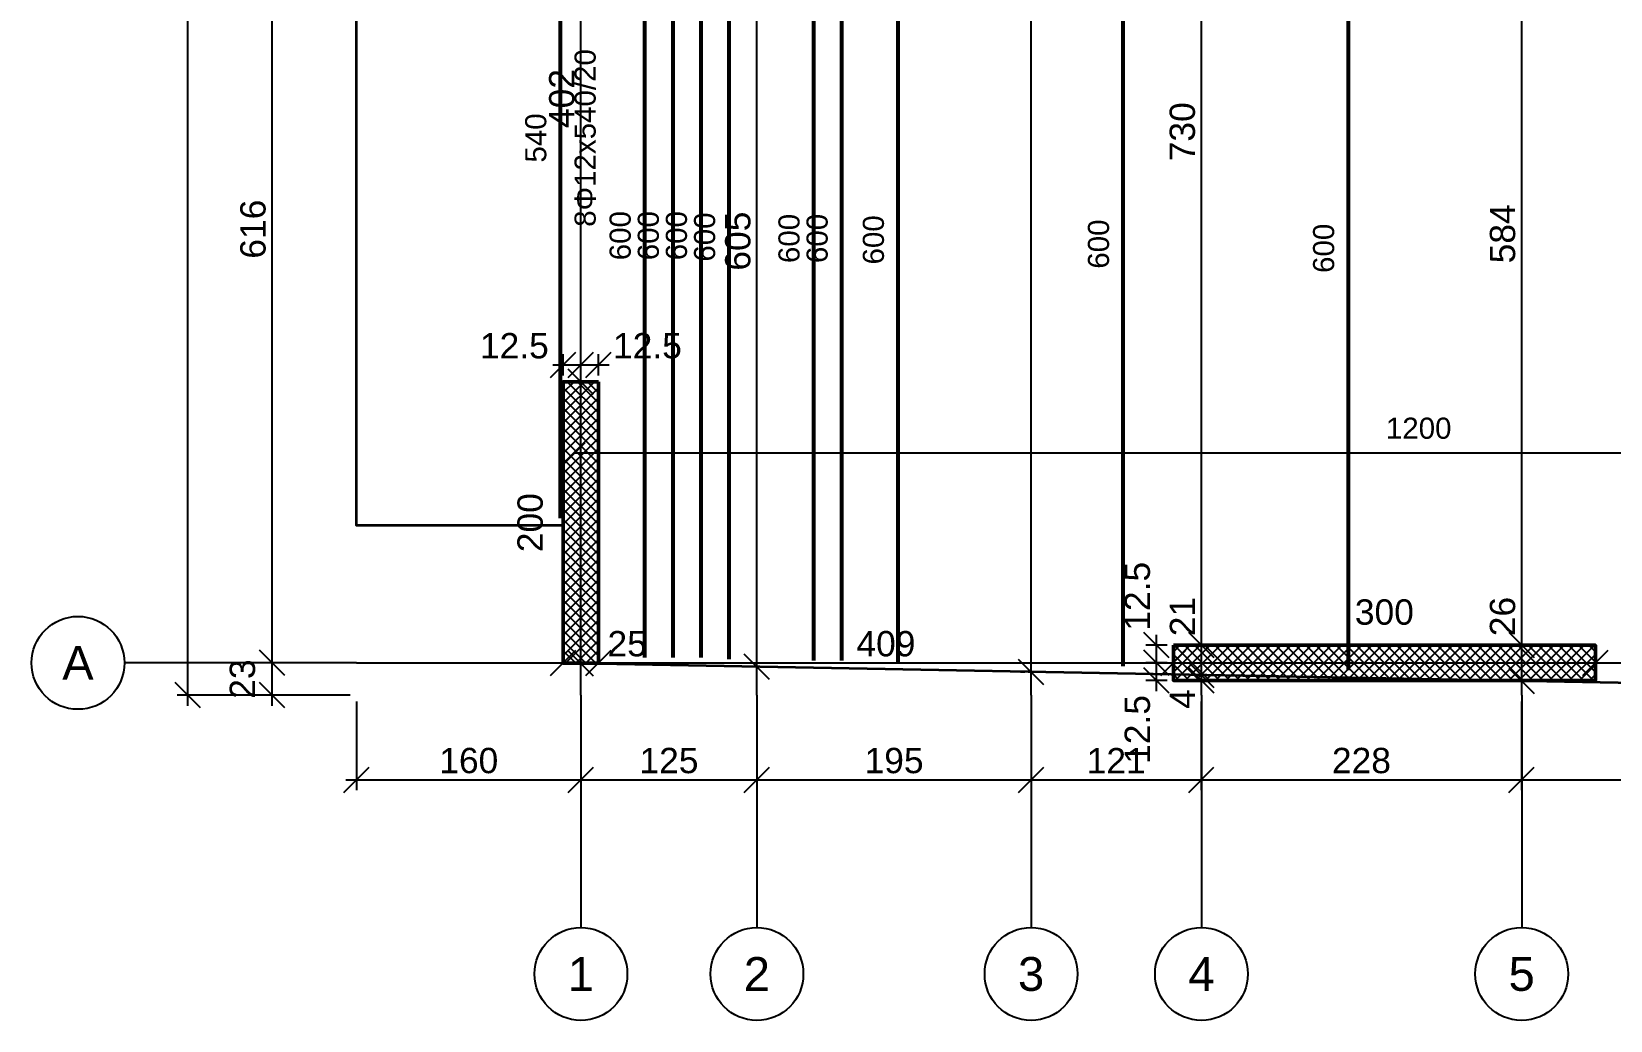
# Model space of a CAD drawing. Header units: millimetres. Extents: x -231 to 4719, y -2977 to 4533.
# Drawn here: x 2688 to 3810, y -254 to 449 of the extents above; entities that cross this region are included whole.
import ezdxf
from ezdxf.enums import TextEntityAlignment as Align

# ---------------------------------------------------------------- set-up
doc = ezdxf.new("R2010")
doc.units = ezdxf.units.MM
for name, color, linetype in [('FW_AXIS', 7, 'Continuous'), ('FW_DIM', 7, 'Continuous'), ('FW_WALL_HATCH', 8, 'Continuous'), ('REB_BOT_MESH_Y', 5, 'Continuous'), ('REB_BOT_MESH_Y_RANGE', 5, 'Continuous'), ('REB_BOT_MESH_Y_TEXT', 5, 'Continuous')]:
    doc.layers.add(name, color=color, linetype=linetype)
doc.layers.add('SLAB', color=3, linetype='Continuous', lineweight=35)
doc.layers.add('WALL', color=1, linetype='Continuous', lineweight=50)
doc.styles.add('REBAR_TXT', font='arial.ttf')
doc.styles.get("Standard").update_dxf_attribs({"font": 'arial.ttf'})
doc.dimstyles.new('FW_DIM', dxfattribs={"dimtxt": 18, "dimasz": 9, "dimexe": 7.5, "dimexo": 4.5, "dimgap": 4.5, "dimtad": 1, "dimdec": 0, "dimtxsty": 'Standard', "dimtsz": 9, "dimcen": 2.5, "dimdle": 7.5, "dimclrd": 256, "dimclre": 256, "dimclrt": 7, "dimazin": 3, "dimtfac": 1, "dimtmove": 2, "dimatfit": 3})
doc.dimstyles.new('REBAR M-200', dxfattribs={"dimtxt": 15, "dimasz": 15, "dimexe": 25, "dimexo": 12.5, "dimgap": 10, "dimtad": 1, "dimdec": 0, "dimtxsty": 'Standard', "dimblk": 'NONE', "dimcen": 50, "dimse1": 1, "dimse2": 1, "dimclrd": 6, "dimclre": 6, "dimclrt": 7, "dimazin": 3, "dimtfac": 1, "dimtmove": 2, "dimatfit": 3, "dimldrblk": 'NONE', "dimlwd": 53})
doc.dimstyles.new('REBAR RANGE', dxfattribs={"dimtxt": 15, "dimasz": 2.5, "dimexe": 0, "dimexo": 0, "dimgap": 10, "dimtad": 1, "dimdec": 0, "dimtxsty": 'Standard', "dimtsz": 7.5, "dimcen": 2.5, "dimse1": 1, "dimse2": 1, "dimclrd": 6, "dimclre": 6, "dimclrt": 7, "dimazin": 3, "dimtfac": 1, "dimtmove": 2, "dimatfit": 3, "dimlwd": 25})

# ---------------------------------------------------------------- blocks, each defined once
blk = doc.blocks.new('*D424')
at = {"color": 6, "lineweight": 53}
blk.add_line((3624, -5), (3624, 594.5), dxfattribs=at)
at = {"layer": 'Defpoints'}
for p in [(3624, 594.5), (3624, -5), (3624, -5)]:
    blk.add_point(p, dxfattribs=at)
at = {"layer": 'REB_BOT_MESH_Y', "color": 7, "insert": (3606.5, 294.8), "char_height": 15, "attachment_point": 5, "rotation": 90}
blk.add_mtext('600', dxfattribs=at)
blk = doc.blocks.new('_NONE')
blk = doc.blocks.new('*D432')
at = {"color": 6, "lineweight": 53}
blk.add_line((3064, 103), (3064, 643.5), dxfattribs=at)
at = {"layer": 'Defpoints'}
for p in [(3064, 643.5), (3064, 103), (3064, 103)]:
    blk.add_point(p, dxfattribs=at)
at = {"layer": 'REB_BOT_MESH_Y', "color": 7, "insert": (3046.5, 373.2), "char_height": 15, "attachment_point": 5, "rotation": 90}
blk.add_mtext('540', dxfattribs=at)
blk = doc.blocks.new('*D436')
at = {"color": 6, "lineweight": 53}
blk.add_line((3464, -2), (3464, 597.5), dxfattribs=at)
at = {"layer": 'Defpoints'}
for p in [(3464, 597.5), (3464, -2), (3464, -2)]:
    blk.add_point(p, dxfattribs=at)
at = {"layer": 'REB_BOT_MESH_Y', "color": 7, "insert": (3446.5, 297.8), "char_height": 15, "attachment_point": 5, "rotation": 90}
blk.add_mtext('600', dxfattribs=at)
blk = doc.blocks.new('*D450')
at = {"color": 6, "lineweight": 53}
blk.add_line((3304, 1), (3304, 600.5), dxfattribs=at)
at = {"layer": 'Defpoints'}
for p in [(3304, 600.5), (3304, 1), (3304, 1)]:
    blk.add_point(p, dxfattribs=at)
at = {"layer": 'REB_BOT_MESH_Y', "color": 7, "insert": (3286.5, 300.8), "char_height": 15, "attachment_point": 5, "rotation": 90}
blk.add_mtext('600', dxfattribs=at)
blk = doc.blocks.new('*D457')
at = {"color": 6, "lineweight": 53}
blk.add_line((3124, 4), (3124, 603.5), dxfattribs=at)
at = {"layer": 'Defpoints'}
for p in [(3124, 603.5), (3124, 4), (3124, 4)]:
    blk.add_point(p, dxfattribs=at)
at = {"layer": 'REB_BOT_MESH_Y', "color": 7, "insert": (3106.5, 303.8), "char_height": 15, "attachment_point": 5, "rotation": 90}
blk.add_mtext('600', dxfattribs=at)
blk = doc.blocks.new('*D461')
at = {"color": 6, "lineweight": 53}
blk.add_line((3184, 3), (3184, 602.5), dxfattribs=at)
at = {"layer": 'Defpoints'}
for p in [(3184, 602.5), (3184, 3), (3184, 3)]:
    blk.add_point(p, dxfattribs=at)
at = {"layer": 'REB_BOT_MESH_Y', "color": 7, "insert": (3166.5, 302.8), "char_height": 15, "attachment_point": 5, "rotation": 90}
blk.add_mtext('600', dxfattribs=at)
blk = doc.blocks.new('*D465')
at = {"color": 6, "lineweight": 53}
blk.add_line((3144, 4), (3144, 603.5), dxfattribs=at)
at = {"layer": 'Defpoints'}
for p in [(3144, 603.5), (3144, 4), (3144, 4)]:
    blk.add_point(p, dxfattribs=at)
at = {"layer": 'REB_BOT_MESH_Y', "color": 7, "insert": (3126.5, 303.8), "char_height": 15, "attachment_point": 5, "rotation": 90}
blk.add_mtext('600', dxfattribs=at)
blk = doc.blocks.new('*D469')
at = {"color": 6, "lineweight": 53}
blk.add_line((3164, 4), (3164, 603.5), dxfattribs=at)
at = {"layer": 'Defpoints'}
for p in [(3164, 603.5), (3164, 4), (3164, 4)]:
    blk.add_point(p, dxfattribs=at)
at = {"layer": 'REB_BOT_MESH_Y', "color": 7, "insert": (3146.5, 303.8), "char_height": 15, "attachment_point": 5, "rotation": 90}
blk.add_mtext('600', dxfattribs=at)
blk = doc.blocks.new('*D473')
at = {"color": 6, "lineweight": 53}
blk.add_line((3244, 2), (3244, 601.5), dxfattribs=at)
at = {"layer": 'Defpoints'}
for p in [(3244, 601.5), (3244, 2), (3244, 2)]:
    blk.add_point(p, dxfattribs=at)
at = {"layer": 'REB_BOT_MESH_Y', "color": 7, "insert": (3226.5, 301.8), "char_height": 15, "attachment_point": 5, "rotation": 90}
blk.add_mtext('600', dxfattribs=at)
blk = doc.blocks.new('*D477')
at = {"color": 6, "lineweight": 53}
blk.add_line((3264, 2), (3264, 601.5), dxfattribs=at)
at = {"layer": 'Defpoints'}
for p in [(3264, 601.5), (3264, 2), (3264, 2)]:
    blk.add_point(p, dxfattribs=at)
at = {"layer": 'REB_BOT_MESH_Y', "color": 7, "insert": (3246.5, 301.8), "char_height": 15, "attachment_point": 5, "rotation": 90}
blk.add_mtext('600', dxfattribs=at)
blk = doc.blocks.new('_OBLIQUE')
at = {"color": 0, "linetype": 'BYBLOCK'}
blk.add_line((-0.5, -0.5), (0.5, 0.5), dxfattribs=at)
blk = doc.blocks.new('*D484')
at = {"color": 6, "lineweight": 25}
blk.add_line((3074, 149.4), (4274, 149.4), dxfattribs=at)
at = {"layer": 'Defpoints'}
for p in [(3074, 149.4), (3074, 149.4), (4274, 149.4)]:
    blk.add_point(p, dxfattribs=at)
at = {"layer": 'REB_BOT_MESH_Y_RANGE', "color": 6, "xscale": 15, "yscale": 15}
for p in [(3074, 149.4), (4274, 149.4)]:
    blk.add_blockref('_OBLIQUE', p, dxfattribs=at)
at = {"layer": 'REB_BOT_MESH_Y_RANGE', "color": 7, "insert": (3674, 166.9), "char_height": 15, "attachment_point": 5}
blk.add_mtext('1200', dxfattribs=at)
blk = doc.blocks.new('*D504')
for p, q in [((3495.1, 0.3), (3480.1, 0.3)), ((3487.6, -19.7), (3487.6, 7.8)), ((3495.1, -12.2), (3480.1, -12.2))]:
    blk.add_line(p, q)
at = {"layer": 'Defpoints'}
for p in [(3499.6, 0.3), (3487.6, -12.2), (3499.6, -12.2)]:
    blk.add_point(p, dxfattribs=at)
at = {"layer": 'FW_DIM', "xscale": 18, "yscale": 18, "rotation": 90}
for p in [(3487.6, 0.3), (3487.6, -12.2)]:
    blk.add_blockref('_OBLIQUE', p, dxfattribs=at)
at = {"layer": 'FW_DIM', "color": 7, "insert": (3474.1, -47), "char_height": 18, "attachment_point": 5, "rotation": 90}
blk.add_mtext('12.5', dxfattribs=at)
blk = doc.blocks.new('*D505')
for p, q in [((3495.1, 12.8), (3480.1, 12.8)), ((3487.6, -7.2), (3487.6, 20.3)), ((3495.1, 0.3), (3480.1, 0.3))]:
    blk.add_line(p, q)
at = {"layer": 'Defpoints'}
for p in [(3499.6, 12.8), (3487.6, 0.3), (3499.6, 0.3)]:
    blk.add_point(p, dxfattribs=at)
at = {"layer": 'FW_DIM', "xscale": 18, "yscale": 18, "rotation": 90}
for p in [(3487.6, 12.8), (3487.6, 0.3)]:
    blk.add_blockref('_OBLIQUE', p, dxfattribs=at)
at = {"layer": 'FW_DIM', "color": 7, "insert": (3474.1, 47.6), "char_height": 18, "attachment_point": 5, "rotation": 90}
blk.add_mtext('12.5', dxfattribs=at)
blk = doc.blocks.new('*D506')
for p, q in [((3066, 204.5), (3066, 219.5)), ((3078.5, 204.5), (3078.5, 219.5)), ((3058.5, 212), (3086, 212))]:
    blk.add_line(p, q)
at = {"layer": 'Defpoints'}
for p in [(3066, 212), (3066, 200), (3078.5, 200)]:
    blk.add_point(p, dxfattribs=at)
at = {"layer": 'FW_DIM', "xscale": 18, "yscale": 18}
for p in [(3066, 212), (3078.5, 212)]:
    blk.add_blockref('_OBLIQUE', p, dxfattribs=at)
at = {"layer": 'FW_DIM', "color": 7, "insert": (3031.2, 225.5), "char_height": 18, "attachment_point": 5}
blk.add_mtext('12.5', dxfattribs=at)
blk = doc.blocks.new('*D507')
for p, q in [((3078.5, 204.5), (3078.5, 219.5)), ((3091, 204.5), (3091, 219.5)), ((3071, 212), (3098.5, 212))]:
    blk.add_line(p, q)
at = {"layer": 'Defpoints'}
for p in [(3078.5, 212), (3078.5, 200), (3091, 200)]:
    blk.add_point(p, dxfattribs=at)
at = {"layer": 'FW_DIM', "xscale": 18, "yscale": 18}
for p in [(3078.5, 212), (3091, 212)]:
    blk.add_blockref('_OBLIQUE', p, dxfattribs=at)
at = {"layer": 'FW_DIM', "color": 7, "insert": (3125.8, 225.5), "char_height": 18, "attachment_point": 5}
blk.add_mtext('12.5', dxfattribs=at)
blk = doc.blocks.new('*D542')
for p, q in [((3058.5, 0.3), (3098.5, 0.3)), ((3066, 4.8), (3066, 7.8)), ((3091, 4.8), (3091, 7.8))]:
    blk.add_line(p, q)
at = {"layer": 'Defpoints'}
for p in [(3066, 0.3), (3066, 0.3), (3091, 0.3)]:
    blk.add_point(p, dxfattribs=at)
at = {"layer": 'FW_DIM', "xscale": 18, "yscale": 18}
for p in [(3066, 0.3), (3091, 0.3)]:
    blk.add_blockref('_OBLIQUE', p, dxfattribs=at)
at = {"layer": 'FW_DIM', "color": 7, "insert": (3111.4, 13.8), "char_height": 18, "attachment_point": 5}
blk.add_mtext('25', dxfattribs=at)
blk = doc.blocks.new('*D543')
for p, q in [((3083.5, 0.3), (3507.1, 0.3)), ((3091, 4.8), (3091, 7.8)), ((3499.6, 4.8), (3499.6, 7.8))]:
    blk.add_line(p, q)
at = {"layer": 'Defpoints'}
for p in [(3091, 0.3), (3091, 0.3), (3499.6, 0.3)]:
    blk.add_point(p, dxfattribs=at)
at = {"layer": 'FW_DIM', "xscale": 18, "yscale": 18}
for p in [(3091, 0.3), (3499.6, 0.3)]:
    blk.add_blockref('_OBLIQUE', p, dxfattribs=at)
at = {"layer": 'FW_DIM', "color": 7, "insert": (3295.3, 13.8), "char_height": 18, "attachment_point": 5}
blk.add_mtext('409', dxfattribs=at)
blk = doc.blocks.new('*D544')
for p, q in [((3492.1, 0.3), (3807.1, 0.3)), ((3499.6, 4.8), (3499.6, 7.8)), ((3799.6, 4.8), (3799.6, 7.8))]:
    blk.add_line(p, q)
at = {"layer": 'Defpoints'}
for p in [(3499.6, 0.3), (3499.6, 0.3), (3799.6, 0.3)]:
    blk.add_point(p, dxfattribs=at)
at = {"layer": 'FW_DIM', "xscale": 18, "yscale": 18}
for p in [(3499.6, 0.3), (3799.6, 0.3)]:
    blk.add_blockref('_OBLIQUE', p, dxfattribs=at)
at = {"layer": 'FW_DIM', "color": 7, "insert": (3649.6, 36.3), "char_height": 18, "attachment_point": 5}
blk.add_mtext('300', dxfattribs=at)
blk = doc.blocks.new('*D545')
for p, q in [((3792.1, 0.3), (4268.5, 0.3)), ((3799.6, 4.8), (3799.6, 7.8)), ((4261, 4.8), (4261, 7.8))]:
    blk.add_line(p, q)
at = {"layer": 'Defpoints'}
for p in [(3799.6, 0.3), (3799.6, 0.3), (4261, 0.3)]:
    blk.add_point(p, dxfattribs=at)
at = {"layer": 'FW_DIM', "xscale": 18, "yscale": 18}
for p in [(3799.6, 0.3), (4261, 0.3)]:
    blk.add_blockref('_OBLIQUE', p, dxfattribs=at)
at = {"layer": 'FW_DIM', "color": 7, "insert": (4030.3, 13.8), "char_height": 18, "attachment_point": 5}
blk.add_mtext('461', dxfattribs=at)
blk = doc.blocks.new('*D575')
for p, q in [((3078.5, -7.7), (3078.5, 207.5)), ((3074, 200), (3071, 200)), ((3074, -0.2), (3071, -0.2))]:
    blk.add_line(p, q)
at = {"layer": 'Defpoints'}
for p in [(3078.5, 200), (3078.5, -0.2), (3078.5, -0.2)]:
    blk.add_point(p, dxfattribs=at)
at = {"layer": 'FW_DIM', "xscale": 18, "yscale": 18, "rotation": 90}
for p in [(3078.5, 200), (3078.5, -0.2)]:
    blk.add_blockref('_OBLIQUE', p, dxfattribs=at)
at = {"layer": 'FW_DIM', "color": 7, "insert": (3042.5, 99.9), "char_height": 18, "attachment_point": 5, "rotation": 90}
blk.add_mtext('200', dxfattribs=at)
blk = doc.blocks.new('*D576')
for p, q in [((3078.5, 192.5), (3078.5, 609.8)), ((3074, 602.3), (3071, 602.3)), ((3074, 200), (3071, 200))]:
    blk.add_line(p, q)
at = {"layer": 'Defpoints'}
for p in [(3078.5, 602.3), (3078.5, 200), (3078.5, 200)]:
    blk.add_point(p, dxfattribs=at)
at = {"layer": 'FW_DIM', "xscale": 18, "yscale": 18, "rotation": 90}
for p in [(3078.5, 602.3), (3078.5, 200)]:
    blk.add_blockref('_OBLIQUE', p, dxfattribs=at)
at = {"layer": 'FW_DIM', "color": 7, "insert": (3065, 401.2), "char_height": 18, "attachment_point": 5, "rotation": 90}
blk.add_mtext('402', dxfattribs=at)
blk = doc.blocks.new('*D579')
for p, q in [((3203.6, -10.1), (3203.6, 609.8)), ((3199.1, 602.3), (3196.1, 602.3)), ((3199.1, -2.6), (3196.1, -2.6))]:
    blk.add_line(p, q)
at = {"layer": 'Defpoints'}
for p in [(3203.6, 602.3), (3203.6, -2.6), (3203.6, -2.6)]:
    blk.add_point(p, dxfattribs=at)
at = {"layer": 'FW_DIM', "xscale": 18, "yscale": 18, "rotation": 90}
for p in [(3203.6, 602.3), (3203.6, -2.6)]:
    blk.add_blockref('_OBLIQUE', p, dxfattribs=at)
at = {"layer": 'FW_DIM', "color": 7, "insert": (3190.1, 299.9), "char_height": 18, "attachment_point": 5, "rotation": 90}
blk.add_mtext('605', dxfattribs=at)
blk = doc.blocks.new('*D584')
for p, q in [((3394, 1347.3), (3391, 1347.3)), ((3398.5, -13.7), (3398.5, 1354.8)), ((3394, -6.2), (3391, -6.2))]:
    blk.add_line(p, q)
at = {"layer": 'Defpoints'}
for p in [(3398.5, 1347.3), (3398.5, -6.2), (3398.5, -6.2)]:
    blk.add_point(p, dxfattribs=at)
at = {"layer": 'FW_DIM', "xscale": 18, "yscale": 18, "rotation": 90}
for p in [(3398.5, 1347.3), (3398.5, -6.2)]:
    blk.add_blockref('_OBLIQUE', p, dxfattribs=at)
at = {"layer": 'FW_DIM', "color": 7, "insert": (3385, 670.6), "char_height": 18, "attachment_point": 5, "rotation": 90}
blk.add_mtext('1353', dxfattribs=at)
blk = doc.blocks.new('*D586')
for p, q in [((3515.1, -8.4), (3512.1, -8.4)), ((3519.6, -19.7), (3519.6, -0.9)), ((3515.1, -12.2), (3512.1, -12.2))]:
    blk.add_line(p, q)
at = {"layer": 'Defpoints'}
for p in [(3519.6, -8.4), (3519.6, -12.2), (3519.6, -12.2)]:
    blk.add_point(p, dxfattribs=at)
at = {"layer": 'FW_DIM', "xscale": 18, "yscale": 18, "rotation": 90}
for p in [(3519.6, -8.4), (3519.6, -12.2)]:
    blk.add_blockref('_OBLIQUE', p, dxfattribs=at)
at = {"layer": 'FW_DIM', "color": 7, "insert": (3506.1, -25.4), "char_height": 18, "attachment_point": 5, "rotation": 90}
blk.add_mtext('4', dxfattribs=at)
blk = doc.blocks.new('*D587')
for p, q in [((3515.1, 12.8), (3512.1, 12.8)), ((3519.6, -15.9), (3519.6, 20.3)), ((3515.1, -8.4), (3512.1, -8.4))]:
    blk.add_line(p, q)
at = {"layer": 'Defpoints'}
for p in [(3519.6, 12.8), (3519.6, -8.4), (3519.6, -8.4)]:
    blk.add_point(p, dxfattribs=at)
at = {"layer": 'FW_DIM', "xscale": 18, "yscale": 18, "rotation": 90}
for p in [(3519.6, 12.8), (3519.6, -8.4)]:
    blk.add_blockref('_OBLIQUE', p, dxfattribs=at)
at = {"layer": 'FW_DIM', "color": 7, "insert": (3506.1, 33.2), "char_height": 18, "attachment_point": 5, "rotation": 90}
blk.add_mtext('21', dxfattribs=at)
blk = doc.blocks.new('*D588')
for p, q in [((3515.1, 742.3), (3512.1, 742.3)), ((3519.6, 5.3), (3519.6, 749.8)), ((3515.1, 12.8), (3512.1, 12.8))]:
    blk.add_line(p, q)
at = {"layer": 'Defpoints'}
for p in [(3519.6, 742.3), (3519.6, 12.8), (3519.6, 12.8)]:
    blk.add_point(p, dxfattribs=at)
at = {"layer": 'FW_DIM', "xscale": 18, "yscale": 18, "rotation": 90}
for p in [(3519.6, 742.3), (3519.6, 12.8)]:
    blk.add_blockref('_OBLIQUE', p, dxfattribs=at)
at = {"layer": 'FW_DIM', "color": 7, "insert": (3506.1, 377.6), "char_height": 18, "attachment_point": 5, "rotation": 90}
blk.add_mtext('730', dxfattribs=at)
blk = doc.blocks.new('*D591')
for p, q in [((3742.7, 12.8), (3739.7, 12.8)), ((3747.2, -20.2), (3747.2, 20.3)), ((3742.7, -12.7), (3739.7, -12.7))]:
    blk.add_line(p, q)
at = {"layer": 'Defpoints'}
for p in [(3747.2, 12.8), (3747.2, -12.7), (3747.2, -12.7)]:
    blk.add_point(p, dxfattribs=at)
at = {"layer": 'FW_DIM', "xscale": 18, "yscale": 18, "rotation": 90}
for p in [(3747.2, 12.8), (3747.2, -12.7)]:
    blk.add_blockref('_OBLIQUE', p, dxfattribs=at)
at = {"layer": 'FW_DIM', "color": 7, "insert": (3733.7, 33.2), "char_height": 18, "attachment_point": 5, "rotation": 90}
blk.add_mtext('26', dxfattribs=at)
blk = doc.blocks.new('*D592')
for p, q in [((3742.7, 597.3), (3739.7, 597.3)), ((3747.2, 5.3), (3747.2, 604.8)), ((3742.7, 12.8), (3739.7, 12.8))]:
    blk.add_line(p, q)
at = {"layer": 'Defpoints'}
for p in [(3747.2, 597.3), (3747.2, 12.8), (3747.2, 12.8)]:
    blk.add_point(p, dxfattribs=at)
at = {"layer": 'FW_DIM', "xscale": 18, "yscale": 18, "rotation": 90}
for p in [(3747.2, 597.3), (3747.2, 12.8)]:
    blk.add_blockref('_OBLIQUE', p, dxfattribs=at)
at = {"layer": 'FW_DIM', "color": 7, "insert": (3733.7, 305.1), "char_height": 18, "attachment_point": 5, "rotation": 90}
blk.add_mtext('584', dxfattribs=at)
blk = doc.blocks.new('*D621')
for p, q in [((2919, -27.2), (2919, -90.2)), ((3078.5, -27.2), (3078.5, -90.2)), ((2911.5, -82.7), (3086, -82.7))]:
    blk.add_line(p, q)
at = {"layer": 'Defpoints'}
for p in [(2919, -22.7), (3078.5, -22.7), (2919, -82.7)]:
    blk.add_point(p, dxfattribs=at)
at = {"layer": 'FW_DIM', "xscale": 18, "yscale": 18}
for p in [(2919, -82.7), (3078.5, -82.7)]:
    blk.add_blockref('_OBLIQUE', p, dxfattribs=at)
at = {"layer": 'FW_DIM', "color": 7, "insert": (2998.8, -69.2), "char_height": 18, "attachment_point": 5}
blk.add_mtext('160', dxfattribs=at)
blk = doc.blocks.new('*D622')
for p, q in [((3078.5, -27.2), (3078.5, -90.2)), ((3203.6, -27.2), (3203.6, -90.2)), ((3071, -82.7), (3211.1, -82.7))]:
    blk.add_line(p, q)
at = {"layer": 'Defpoints'}
for p in [(3078.5, -22.7), (3203.6, -22.7), (3078.5, -82.7)]:
    blk.add_point(p, dxfattribs=at)
at = {"layer": 'FW_DIM', "xscale": 18, "yscale": 18}
for p in [(3078.5, -82.7), (3203.6, -82.7)]:
    blk.add_blockref('_OBLIQUE', p, dxfattribs=at)
at = {"layer": 'FW_DIM', "color": 7, "insert": (3141.1, -69.2), "char_height": 18, "attachment_point": 5}
blk.add_mtext('125', dxfattribs=at)
blk = doc.blocks.new('*D623')
for p, q in [((3203.6, -27.2), (3203.6, -90.2)), ((3398.5, -27.2), (3398.5, -90.2)), ((3196.1, -82.7), (3406, -82.7))]:
    blk.add_line(p, q)
at = {"layer": 'Defpoints'}
for p in [(3203.6, -22.7), (3398.5, -22.7), (3203.6, -82.7)]:
    blk.add_point(p, dxfattribs=at)
at = {"layer": 'FW_DIM', "xscale": 18, "yscale": 18}
for p in [(3203.6, -82.7), (3398.5, -82.7)]:
    blk.add_blockref('_OBLIQUE', p, dxfattribs=at)
at = {"layer": 'FW_DIM', "color": 7, "insert": (3301.1, -69.2), "char_height": 18, "attachment_point": 5}
blk.add_mtext('195', dxfattribs=at)
blk = doc.blocks.new('*D624')
for p, q in [((3398.5, -27.2), (3398.5, -90.2)), ((3519.5, -27.2), (3519.5, -90.2)), ((3391, -82.7), (3527, -82.7))]:
    blk.add_line(p, q)
at = {"layer": 'Defpoints'}
for p in [(3398.5, -22.7), (3519.5, -22.7), (3398.5, -82.7)]:
    blk.add_point(p, dxfattribs=at)
at = {"layer": 'FW_DIM', "xscale": 18, "yscale": 18}
for p in [(3398.5, -82.7), (3519.5, -82.7)]:
    blk.add_blockref('_OBLIQUE', p, dxfattribs=at)
at = {"layer": 'FW_DIM', "color": 7, "insert": (3459, -69.2), "char_height": 18, "attachment_point": 5}
blk.add_mtext('121', dxfattribs=at)
blk = doc.blocks.new('*D625')
for p, q in [((3519.5, -27.2), (3519.5, -90.2)), ((3747.1, -27.2), (3747.1, -90.2)), ((3512, -82.7), (3754.6, -82.7))]:
    blk.add_line(p, q)
at = {"layer": 'Defpoints'}
for p in [(3519.5, -22.7), (3747.1, -22.7), (3519.5, -82.7)]:
    blk.add_point(p, dxfattribs=at)
at = {"layer": 'FW_DIM', "xscale": 18, "yscale": 18}
for p in [(3519.5, -82.7), (3747.1, -82.7)]:
    blk.add_blockref('_OBLIQUE', p, dxfattribs=at)
at = {"layer": 'FW_DIM', "color": 7, "insert": (3633.3, -69.2), "char_height": 18, "attachment_point": 5}
blk.add_mtext('228', dxfattribs=at)
blk = doc.blocks.new('*D626')
for p, q in [((3747.1, -27.2), (3747.1, -90.2)), ((3934.5, -27.2), (3934.5, -90.2)), ((3739.6, -82.7), (3942, -82.7))]:
    blk.add_line(p, q)
at = {"layer": 'Defpoints'}
for p in [(3747.1, -22.7), (3934.5, -22.7), (3747.1, -82.7)]:
    blk.add_point(p, dxfattribs=at)
at = {"layer": 'FW_DIM', "xscale": 18, "yscale": 18}
for p in [(3747.1, -82.7), (3934.5, -82.7)]:
    blk.add_blockref('_OBLIQUE', p, dxfattribs=at)
at = {"layer": 'FW_DIM', "color": 7, "insert": (3840.8, -69.2), "char_height": 18, "attachment_point": 5}
blk.add_mtext('187', dxfattribs=at)
blk = doc.blocks.new('*D630')
for p, q in [((2914.5, 0.3), (2851.5, 0.3)), ((2859, -30.2), (2859, 7.8)), ((2914.5, -22.7), (2851.5, -22.7))]:
    blk.add_line(p, q)
at = {"layer": 'Defpoints'}
for p in [(2919, 0.3), (2859, -22.7), (2919, -22.7)]:
    blk.add_point(p, dxfattribs=at)
at = {"layer": 'FW_DIM', "xscale": 18, "yscale": 18, "rotation": 90}
for p in [(2859, 0.3), (2859, -22.7)]:
    blk.add_blockref('_OBLIQUE', p, dxfattribs=at)
at = {"layer": 'FW_DIM', "color": 7, "insert": (2838, -11.2), "char_height": 18, "attachment_point": 5, "rotation": 90}
blk.add_mtext('23', dxfattribs=at)
blk = doc.blocks.new('*D631')
for p, q in [((2859, -7.2), (2859, 624)), ((2914.5, 616.5), (2851.5, 616.5)), ((2914.5, 0.3), (2851.5, 0.3))]:
    blk.add_line(p, q)
at = {"layer": 'Defpoints'}
for p in [(2919, 616.5), (2859, 0.3), (2919, 0.3)]:
    blk.add_point(p, dxfattribs=at)
at = {"layer": 'FW_DIM', "xscale": 18, "yscale": 18, "rotation": 90}
for p in [(2859, 616.5), (2859, 0.3)]:
    blk.add_blockref('_OBLIQUE', p, dxfattribs=at)
at = {"layer": 'FW_DIM', "color": 7, "insert": (2845.5, 308.4), "char_height": 18, "attachment_point": 5, "rotation": 90}
blk.add_mtext('616', dxfattribs=at)
blk = doc.blocks.new('*D646')
for p, q in [((2799, -30.2), (2799, 1574.8)), ((2914.5, 1567.3), (2791.5, 1567.3)), ((2914.5, -22.7), (2791.5, -22.7))]:
    blk.add_line(p, q)
at = {"layer": 'Defpoints'}
for p in [(2919, 1567.3), (2799, -22.7), (2919, -22.7)]:
    blk.add_point(p, dxfattribs=at)
at = {"layer": 'FW_DIM', "xscale": 18, "yscale": 18, "rotation": 90}
for p in [(2799, 1567.3), (2799, -22.7)]:
    blk.add_blockref('_OBLIQUE', p, dxfattribs=at)
at = {"layer": 'FW_DIM', "color": 7, "insert": (2785.5, 772.3), "char_height": 18, "attachment_point": 5, "rotation": 90}
blk.add_mtext('1590', dxfattribs=at)

msp = doc.modelspace()

# ---------------------------------------------------------------- hatches: boundary and pattern name
at = {"layer": 'FW_WALL_HATCH'}
h = msp.add_hatch(dxfattribs=at)
h.set_pattern_fill('ANSI37', scale=1.6)
h.paths.add_polyline_path([(3066, 200), (3091, 200), (3091, 0), (3066, 0), (3066, 200)])
h = msp.add_hatch(dxfattribs=at)
h.set_pattern_fill('ANSI37', scale=1.6)
h.paths.add_polyline_path([(3499.6, -12.2), (3499.6, 12.8), (3799.6, 12.8), (3799.6, -12.2), (3499.6, -12.2)])

# ---------------------------------------------------------------- linework, layer by layer
at = {"layer": 'FW_AXIS', "color": 8}
for p, q in [((3078.5, -22.7), (3078.5, 1567.3)), ((3203.6, -22.7), (3203.6, 1567.3)), ((3398.5, -22.7), (3398.5, 1567.3)), ((3519.6, -22.7), (3519.6, 1567.3)), ((3747.2, -22.7), (3747.2, 1567.3)), ((2919, 0.3), (4488.1, 0.3))]:
    msp.add_line(p, q, dxfattribs=at)
at = {"layer": 'FW_AXIS', "linetype": 'CONTINUOUS'}
for p, q in [((2919, 0.3), (2754, 0.3)), ((3078.5, -22.7), (3078.5, -187.7)), ((3203.6, -22.7), (3203.6, -187.7)), ((3398.5, -22.7), (3398.5, -187.7)), ((3519.6, -22.7), (3519.6, -187.7)), ((3747.2, -22.7), (3747.2, -187.7))]:
    msp.add_line(p, q, dxfattribs=at)
at = {"layer": 'FW_AXIS'}
for centre in [(2721, 0.3), (3078.5, -220.7), (3203.6, -220.7), (3398.5, -220.7), (3519.6, -220.7), (3747.2, -220.7)]:
    msp.add_circle(centre, 33, dxfattribs=at)
at = {"layer": 'SLAB'}
msp.add_lwpolyline([(3386, 1567.3), (4286, 1567.2), (4286, 1469.3), (4488, 1469.3), (4488, 965.3), (4286, 965.3), (4286, 579.3), (4488.1, 579.3), (4488.1, 75.3), (4286, 75.3), (4286, -22.7), (3066, 0), (3066, 97.9), (2919, 97.9), (2919, 864.3), (3121.2, 864.3), (3121.2, 903), (3274, 1159.9), (3184, 1159.9), (3184, 1469.2), (3386, 1469.2), (3386, 1567.3)], dxfattribs=at)
at = {"layer": 'WALL'}
for points in [[(3091, 200), (3066, 200), (3066, 0), (3091, 0)], [(3499.6, 12.8), (3799.6, 12.8), (3799.6, -12.2), (3499.6, -12.2)]]:
    msp.add_lwpolyline(points, close=True, dxfattribs=at)

# ---------------------------------------------------------------- texts
at = {"layer": 'FW_AXIS', "color": 7, "style": 'REBAR_TXT'}
for s, p in [('A', (2721, 0.3)), ('1', (3078.5, -220.7)), ('2', (3203.6, -220.7)), ('3', (3398.5, -220.7)), ('4', (3519.6, -220.7)), ('5', (3747.2, -220.7))]:
    msp.add_text(s, height=24, dxfattribs=at).set_placement(p, align=Align.MIDDLE_CENTER)
at = {"layer": 'REB_BOT_MESH_Y_TEXT', "color": 7, "style": 'REBAR_TXT'}
msp.add_text('8Φ12x540/20', height=15, rotation=90, dxfattribs=at).set_placement((3074, 373.2), align=Align.TOP_CENTER)

# ---------------------------------------------------------------- dimensions: what is measured, and where the dimension line sits
at = {"layer": 'FW_DIM'}
for base, p1, p2, picture, middle in [((2799, -22.7), (2919, -22.7), (2919, 1567.3), '*D646', (2785.5, 772.3)), ((2859, 0.3), (2919, 0.3), (2919, 616.5), '*D631', (2845.5, 308.4)), ((2859, -22.7), (2919, -22.7), (2919, 0.3), '*D630', (2838, -11.2))]:
    dim = msp.add_linear_dim(base=base, p1=p1, p2=p2, angle=90, dimstyle='FW_DIM', dxfattribs=at)
    dim.commit()
    dim.dimension.update_dxf_attribs({"geometry": picture, "text_midpoint": middle})
for base, p1, p2, text, picture, middle in [((3398.5, -6.2), (3398.5, -6.2), (3398.5, 1347.3), '1353', '*D584', (3385, 670.6)), ((3519.6, 12.8), (3519.6, 12.8), (3519.6, 742.3), '730', '*D588', (3506.1, 377.6)), ((3078.5, 200), (3078.5, 200), (3078.5, 602.3), '402', '*D576', (3065, 401.2)), ((3203.6, -2.6), (3203.6, -2.6), (3203.6, 602.3), '605', '*D579', (3190.1, 299.9)), ((3747.2, 12.8), (3747.2, 12.8), (3747.2, 597.3), '584', '*D592', (3733.7, 305.1)), ((3078.5, -0.2), (3078.5, -0.2), (3078.5, 200), '200', '*D575', (3042.5, 99.9)), ((3487.6, 0.3), (3499.6, 0.3), (3499.6, 12.8), '12.5', '*D505', (3474.1, 47.6)), ((3519.6, -8.4), (3519.6, -8.4), (3519.6, 12.8), '21', '*D587', (3506.1, 33.2)), ((3747.2, -12.7), (3747.2, -12.7), (3747.2, 12.8), '26', '*D591', (3733.7, 33.2)), ((3487.6, -12.2), (3499.6, -12.2), (3499.6, 0.3), '12.5', '*D504', (3474.1, -47)), ((3519.6, -12.2), (3519.6, -12.2), (3519.6, -8.4), '4', '*D586', (3506.1, -25.4))]:
    dim = msp.add_linear_dim(base=base, p1=p1, p2=p2, angle=90, text=text, dimstyle='FW_DIM', override={"dimtmove": 2}, dxfattribs=at)
    dim.commit()
    dim.dimension.update_dxf_attribs({"geometry": picture, "text_midpoint": middle, "dimtype": 160})
for base, p1, p2, text, picture, middle in [((3066, 212), (3066, 200), (3078.5, 200), '12.5', '*D506', (3031.2, 225.5)), ((3078.5, 212), (3078.5, 200), (3091, 200), '12.5', '*D507', (3125.8, 225.5)), ((3499.6, 0.3), (3499.6, 0.3), (3799.6, 0.3), '300', '*D544', (3649.6, 36.3)), ((3066, 0.3), (3066, 0.3), (3091, 0.3), '25', '*D542', (3111.4, 13.8)), ((3091, 0.3), (3091, 0.3), (3499.6, 0.3), '409', '*D543', (3295.3, 13.8)), ((3799.6, 0.3), (3799.6, 0.3), (4261, 0.3), '461', '*D545', (4030.3, 13.8))]:
    dim = msp.add_linear_dim(base=base, p1=p1, p2=p2, text=text, dimstyle='FW_DIM', override={"dimtmove": 2}, dxfattribs=at)
    dim.commit()
    dim.dimension.update_dxf_attribs({"geometry": picture, "text_midpoint": middle, "dimtype": 160})
for base, p1, p2, picture, middle in [((2919.0398754, -82.7013565), (2919.0398754, -22.7013565), (3078.5398754, -22.7013565), '*D621', (2998.7898754, -69.2013565)), ((3078.5, -82.7), (3078.5, -22.7), (3203.6, -22.7), '*D622', (3141.1, -69.2)), ((3203.6, -82.7), (3203.6, -22.7), (3398.5, -22.7), '*D623', (3301.1, -69.2)), ((3398.5, -82.7), (3398.5, -22.7), (3519.5, -22.7), '*D624', (3459, -69.2)), ((3519.5, -82.7), (3519.5, -22.7), (3747.1, -22.7), '*D625', (3633.3, -69.2)), ((3747.1, -82.7), (3747.1, -22.7), (3934.5, -22.7), '*D626', (3840.8, -69.2))]:
    dim = msp.add_linear_dim(base=base, p1=p1, p2=p2, dimstyle='FW_DIM', dxfattribs=at)
    dim.commit()
    dim.dimension.update_dxf_attribs({"geometry": picture, "text_midpoint": middle})
at = {"layer": 'REB_BOT_MESH_Y'}
for base, p1, p2, picture, middle in [((3064.0398754, 103), (3064.0398754, 103), (3064.0398754, 643.5), '*D432', (3046.5398754, 373.25)), ((3124.0398754, 4), (3124.0398754, 4), (3124.0398754, 603.5), '*D457', (3106.5398754, 303.75)), ((3144.0398754, 4), (3144.0398754, 4), (3144.0398754, 603.5), '*D465', (3126.5398754, 303.75)), ((3164.0398754, 4), (3164.0398754, 4), (3164.0398754, 603.5), '*D469', (3146.5398754, 303.75)), ((3184.0398754, 3), (3184.0398754, 3), (3184.0398754, 602.5), '*D461', (3166.5398754, 302.75)), ((3244.0398754, 2), (3244.0398754, 2), (3244.0398754, 601.5), '*D473', (3226.5398754, 301.75)), ((3264.0398754, 2), (3264.0398754, 2), (3264.0398754, 601.5), '*D477', (3246.5398754, 301.75)), ((3304.0398754, 1), (3304.0398754, 1), (3304.0398754, 600.5), '*D450', (3286.5398754, 300.75)), ((3464.0398754, -2), (3464.0398754, -2), (3464.0398754, 597.5), '*D436', (3446.5398754, 297.75)), ((3624.0398754, -5), (3624.0398754, -5), (3624.0398754, 594.5), '*D424', (3606.5398754, 294.75))]:
    dim = msp.add_linear_dim(base=base, p1=p1, p2=p2, angle=90, dimstyle='REBAR M-200', dxfattribs=at)
    dim.commit()
    dim.dimension.update_dxf_attribs({"geometry": picture, "text_midpoint": middle})
at = {"layer": 'REB_BOT_MESH_Y_RANGE'}
dim = msp.add_linear_dim(base=(3074, 149.4), p1=(3074, 149.4), p2=(4274, 149.4), dimstyle='REBAR RANGE', dxfattribs=at)
dim.commit()
dim.dimension.update_dxf_attribs({"geometry": '*D484', "text_midpoint": (3674, 166.9)})

doc.saveas('drawing.dxf')
